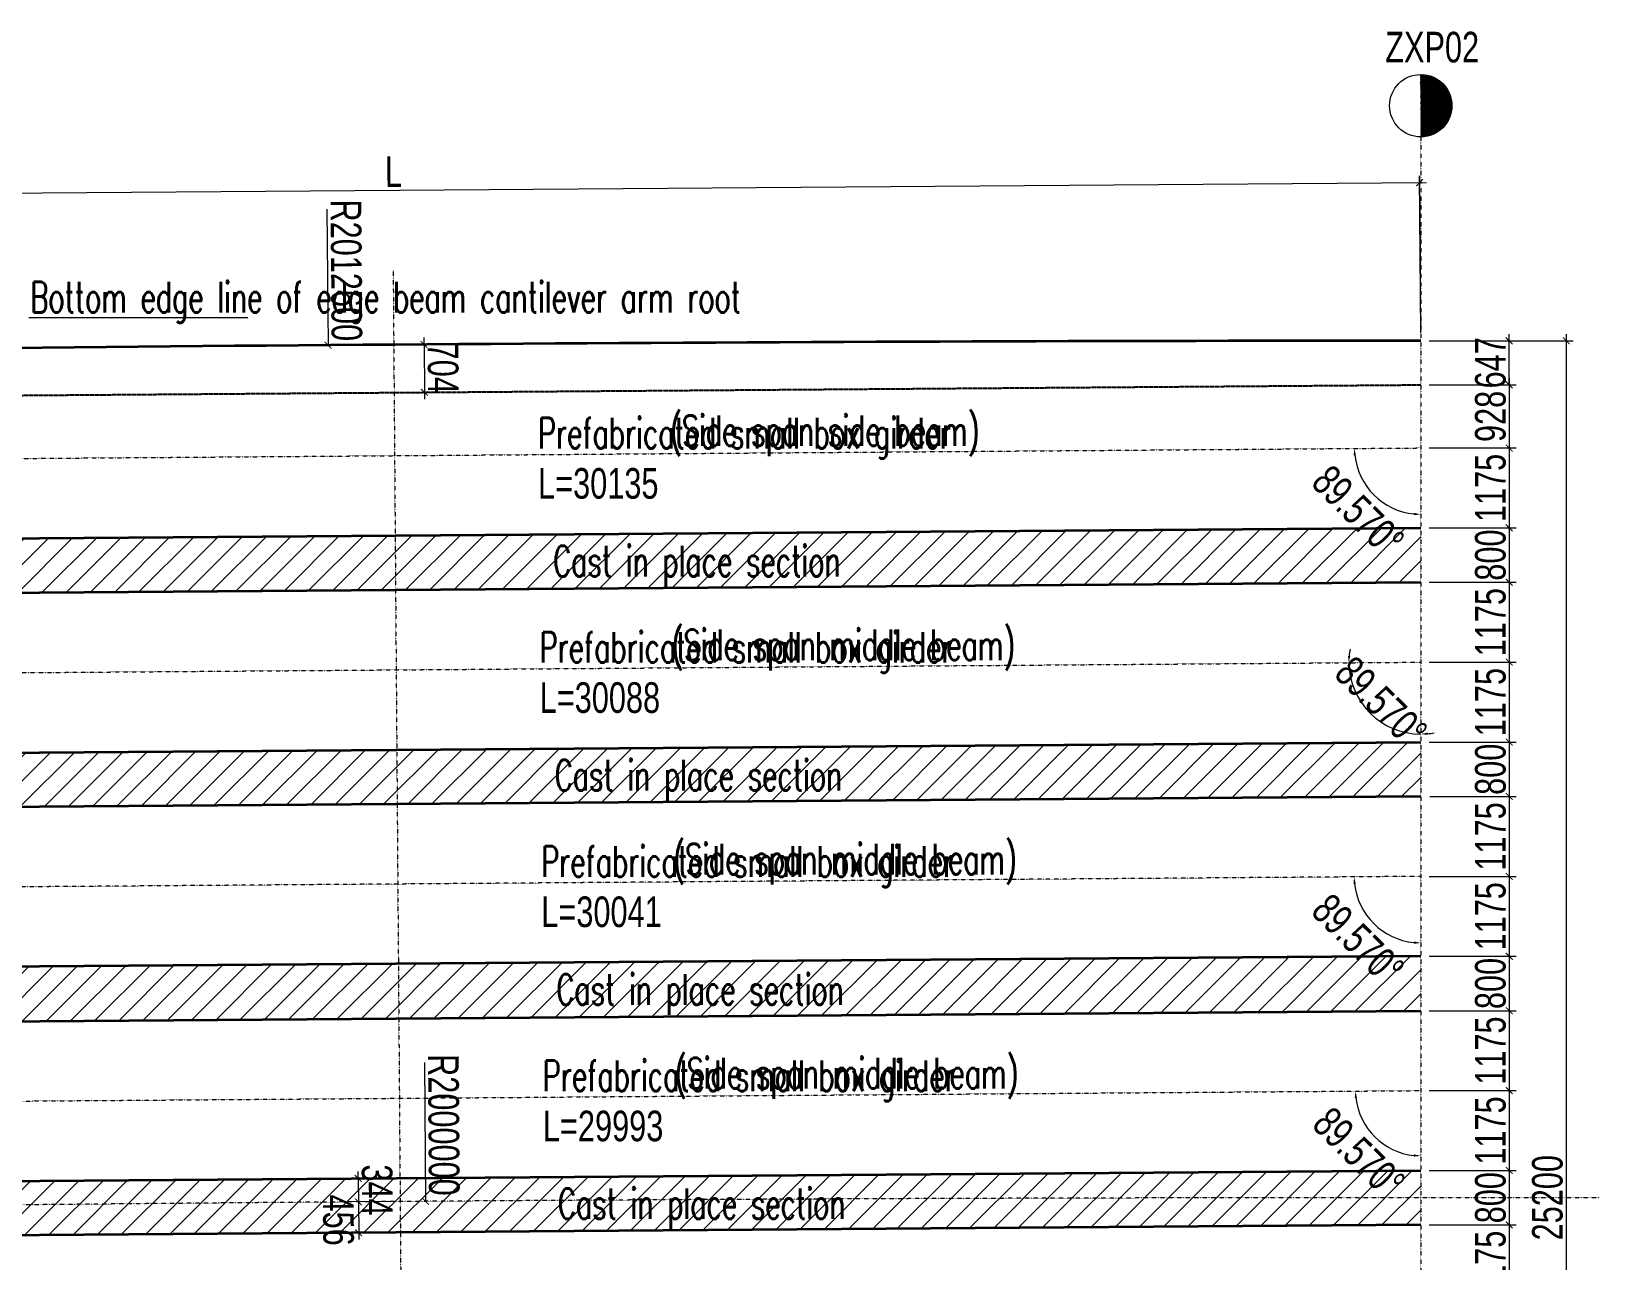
# Model space of a CAD drawing. Extents: x -2667085 to 4, y -2479164 to 2.
# Drawn here: x -2651959 to -2628909, y -2334958 to -2316881 of the extents above; entities that cross this region are included whole.
import ezdxf

# ---------------------------------------------------------------- set-up
doc = ezdxf.new("R2010")
doc.units = 0
doc.header["$MEASUREMENT"] = 0
doc.header["$PDMODE"] = 3
for name, pattern in [('DASHDOT', [1, 0.5, -0.25, 0, -0.25]), ('DASHED', [0.75, 0.5, -0.25]), ('ZXX0', [30, 13, -2, 0.5, -2, 12.5])]:
    doc.linetypes.add(name, pattern=pattern)
doc.layers.get('0').update_dxf_attribs({"linetype": 'CONTINUOUS'})
doc.layers.get('DEFPOINTS').update_dxf_attribs({"linetype": 'CONTINUOUS'})
for name, color, linetype, lineweight in [('桥－总－中心线', 1, 'ZXX0', 13), ('桥－构造轮廓－实线', 4, 'CONTINUOUS', 35), ('桥－构造轮廓－虚线', 3, 'DASHED', 25), ('桥－综合标注', 31, 'CONTINUOUS', 13), ('桥－综合说明', 7, 'CONTINUOUS', 13)]:
    doc.layers.add(name, color=color, linetype=linetype, lineweight=lineweight)
doc.styles.add('SMEDI', font='smsim.shx', dxfattribs={"width": 0.75, "bigfont": 'smfs.shx'})
doc.styles.add('TONGJI-FONT', font='simplex.shx', dxfattribs={"width": 0.65})
doc.dimstyles.new('1-150', dxfattribs={"dimtxt": 450, "dimasz": 100, "dimexe": 100, "dimexo": 125, "dimgap": 50, "dimtad": 1, "dimdec": 0, "dimtxsty": 'SMEDI', "dimblk": 'ARCHTICK', "dimcen": 2.5, "dimdle": 100, "dimclrd": 256, "dimclre": 256, "dimclrt": 256, "dimazin": 3, "dimtfac": 1, "dimtdec": 0, "dimtix": 1, "dimtmove": 2, "dimatfit": 3, "dimldrblk": 'ARCHTICK', "dimfxl": 2, "dimlwd": -1, "dimlwe": -1, "dimarcsym": 0})
doc.dimstyles.new('1-150角度', dxfattribs={"dimtxt": 450, "dimasz": 100, "dimexe": 100, "dimexo": 125, "dimgap": 5, "dimtad": 1, "dimdec": 3, "dimtxsty": 'SMEDI', "dimcen": 2.5, "dimdle": 100, "dimclrd": 256, "dimclre": 256, "dimclrt": 256, "dimadec": 3, "dimazin": 3, "dimtfac": 1, "dimtdec": 3, "dimtmove": 2, "dimatfit": 3, "dimldrblk": 'ARCHTICK', "dimfxl": 2, "dimlwd": -1, "dimlwe": -1, "dimarcsym": 0})
pattern_1 = [(45, (14080.1, 96797.04), (-176.776695, 176.776695), [])]

# ---------------------------------------------------------------- blocks, each defined once
blk = doc.blocks.new('_ArchTick')
at = {"color": 0, "linetype": 'ByBlock', "const_width": 0.15}
blk.add_lwpolyline([(-0.5, -0.5), (0.5, 0.5)], dxfattribs=at)
blk = doc.blocks.new('*D85')
at = {"layer": 'DEFPOINTS', "color": 0, "transparency": 16777216}
for p in [(-2631538, -2322079), (-2631538, -2323007), (-2630238, -2323007)]:
    blk.add_point(p, dxfattribs=at)
at = {"layer": '桥－综合标注', "transparency": 16777216}
for p, q in [((-2630238, -2321979), (-2630238, -2323107)), ((-2631413, -2322079), (-2630138, -2322079)), ((-2631413, -2323007), (-2630138, -2323007))]:
    blk.add_line(p, q, dxfattribs=at)
at = {"layer": '桥－综合标注', "transparency": 16777216, "xscale": 100, "yscale": 100, "zscale": 100}
for p, rotation in [((-2630238, -2322079), 90), ((-2630238, -2323007), 270)]:
    blk.add_blockref('_ArchTick', p, dxfattribs=dict(at, rotation=rotation))
at = {"layer": '桥－综合标注', "transparency": 16777216, "insert": (-2630513, -2322543), "char_height": 450, "attachment_point": 5, "rotation": 90, "style": 'SMEDI'}
blk.add_mtext('\\A1;928', dxfattribs=at)
blk = doc.blocks.new('*D86')
at = {"layer": 'DEFPOINTS', "color": 0, "transparency": 16777216}
for p in [(-2631538, -2323007), (-2631538, -2324182), (-2630238, -2324182)]:
    blk.add_point(p, dxfattribs=at)
at = {"layer": '桥－综合标注', "transparency": 16777216}
for p, q in [((-2631413, -2323007), (-2630138, -2323007)), ((-2630238, -2322907), (-2630238, -2324282)), ((-2631413, -2324182), (-2630138, -2324182))]:
    blk.add_line(p, q, dxfattribs=at)
at = {"layer": '桥－综合标注', "transparency": 16777216, "xscale": 100, "yscale": 100, "zscale": 100}
for p, rotation in [((-2630238, -2323007), 90), ((-2630238, -2324182), 270)]:
    blk.add_blockref('_ArchTick', p, dxfattribs=dict(at, rotation=rotation))
at = {"layer": '桥－综合标注', "transparency": 16777216, "insert": (-2630513, -2323595), "char_height": 450, "attachment_point": 5, "rotation": 90, "style": 'SMEDI'}
blk.add_mtext('\\A1;1175', dxfattribs=at)
blk = doc.blocks.new('*D87')
at = {"layer": 'DEFPOINTS', "color": 0, "transparency": 16777216}
for p in [(-2631538, -2324182), (-2631538, -2324982), (-2630238, -2324982)]:
    blk.add_point(p, dxfattribs=at)
at = {"layer": '桥－综合标注', "transparency": 16777216}
for p, q in [((-2631413, -2324182), (-2630138, -2324182)), ((-2630238, -2324082), (-2630238, -2325082)), ((-2631413, -2324982), (-2630138, -2324982))]:
    blk.add_line(p, q, dxfattribs=at)
at = {"layer": '桥－综合标注', "transparency": 16777216, "xscale": 100, "yscale": 100, "zscale": 100}
for p, rotation in [((-2630238, -2324182), 90), ((-2630238, -2324982), 270)]:
    blk.add_blockref('_ArchTick', p, dxfattribs=dict(at, rotation=rotation))
at = {"layer": '桥－综合标注', "transparency": 16777216, "insert": (-2630513, -2324582), "char_height": 450, "attachment_point": 5, "rotation": 90, "style": 'SMEDI'}
blk.add_mtext('\\A1;800', dxfattribs=at)
blk = doc.blocks.new('*D88')
at = {"layer": 'DEFPOINTS', "color": 0, "transparency": 16777216}
for p in [(-2631538, -2324982), (-2631538, -2326157), (-2630238, -2326157)]:
    blk.add_point(p, dxfattribs=at)
at = {"layer": '桥－综合标注', "transparency": 16777216}
for p, q in [((-2630238, -2324882), (-2630238, -2326257)), ((-2631413, -2324982), (-2630138, -2324982)), ((-2631413, -2326157), (-2630138, -2326157))]:
    blk.add_line(p, q, dxfattribs=at)
at = {"layer": '桥－综合标注', "transparency": 16777216, "xscale": 100, "yscale": 100, "zscale": 100}
for p, rotation in [((-2630238, -2324982), 90), ((-2630238, -2326157), 270)]:
    blk.add_blockref('_ArchTick', p, dxfattribs=dict(at, rotation=rotation))
at = {"layer": '桥－综合标注', "transparency": 16777216, "insert": (-2630513, -2325569), "char_height": 450, "attachment_point": 5, "rotation": 90, "style": 'SMEDI'}
blk.add_mtext('\\A1;1175', dxfattribs=at)
blk = doc.blocks.new('*D89')
at = {"layer": 'DEFPOINTS', "color": 0, "transparency": 16777216}
for p in [(-2631538, -2326157), (-2631538, -2327332), (-2630238, -2327332)]:
    blk.add_point(p, dxfattribs=at)
at = {"layer": '桥－综合标注', "transparency": 16777216}
for p, q in [((-2630238, -2326057), (-2630238, -2327432)), ((-2631413, -2326157), (-2630138, -2326157)), ((-2631413, -2327332), (-2630138, -2327332))]:
    blk.add_line(p, q, dxfattribs=at)
at = {"layer": '桥－综合标注', "transparency": 16777216, "xscale": 100, "yscale": 100, "zscale": 100}
for p, rotation in [((-2630238, -2326157), 90), ((-2630238, -2327332), 270)]:
    blk.add_blockref('_ArchTick', p, dxfattribs=dict(at, rotation=rotation))
at = {"layer": '桥－综合标注', "transparency": 16777216, "insert": (-2630513, -2326744), "char_height": 450, "attachment_point": 5, "rotation": 90, "style": 'SMEDI'}
blk.add_mtext('\\A1;1175', dxfattribs=at)
blk = doc.blocks.new('*D90')
at = {"layer": 'DEFPOINTS', "color": 0, "transparency": 16777216}
for p in [(-2631538, -2327332), (-2631532, -2328132), (-2630238, -2328132)]:
    blk.add_point(p, dxfattribs=at)
at = {"layer": '桥－综合标注', "transparency": 16777216}
for p, q in [((-2630238, -2327232), (-2630238, -2328232)), ((-2631413, -2327332), (-2630138, -2327332)), ((-2631407, -2328132), (-2630138, -2328132))]:
    blk.add_line(p, q, dxfattribs=at)
at = {"layer": '桥－综合标注', "transparency": 16777216, "xscale": 100, "yscale": 100, "zscale": 100}
for p, rotation in [((-2630238, -2327332), 90), ((-2630238, -2328132), 270)]:
    blk.add_blockref('_ArchTick', p, dxfattribs=dict(at, rotation=rotation))
at = {"layer": '桥－综合标注', "transparency": 16777216, "insert": (-2630513, -2327732), "char_height": 450, "attachment_point": 5, "rotation": 90, "style": 'SMEDI'}
blk.add_mtext('\\A1;800', dxfattribs=at)
blk = doc.blocks.new('*D91')
at = {"layer": 'DEFPOINTS', "color": 0, "transparency": 16777216}
for p in [(-2631532, -2328132), (-2631538, -2329307), (-2630238, -2329307)]:
    blk.add_point(p, dxfattribs=at)
at = {"layer": '桥－综合标注', "transparency": 16777216}
for p, q in [((-2631407, -2328132), (-2630138, -2328132)), ((-2630238, -2328032), (-2630238, -2329407)), ((-2631413, -2329307), (-2630138, -2329307))]:
    blk.add_line(p, q, dxfattribs=at)
at = {"layer": '桥－综合标注', "transparency": 16777216, "xscale": 100, "yscale": 100, "zscale": 100}
for p, rotation in [((-2630238, -2328132), 90), ((-2630238, -2329307), 270)]:
    blk.add_blockref('_ArchTick', p, dxfattribs=dict(at, rotation=rotation))
at = {"layer": '桥－综合标注', "transparency": 16777216, "insert": (-2630513, -2328719), "char_height": 450, "attachment_point": 5, "rotation": 90, "style": 'SMEDI'}
blk.add_mtext('\\A1;1175', dxfattribs=at)
blk = doc.blocks.new('*D92')
at = {"layer": 'DEFPOINTS', "color": 0, "transparency": 16777216}
for p in [(-2631538, -2329307), (-2631538, -2330482), (-2630238, -2330482)]:
    blk.add_point(p, dxfattribs=at)
at = {"layer": '桥－综合标注', "transparency": 16777216}
for p, q in [((-2631413, -2329307), (-2630138, -2329307)), ((-2630238, -2329207), (-2630238, -2330582)), ((-2631413, -2330482), (-2630138, -2330482))]:
    blk.add_line(p, q, dxfattribs=at)
at = {"layer": '桥－综合标注', "transparency": 16777216, "xscale": 100, "yscale": 100, "zscale": 100}
for p, rotation in [((-2630238, -2329307), 90), ((-2630238, -2330482), 270)]:
    blk.add_blockref('_ArchTick', p, dxfattribs=dict(at, rotation=rotation))
at = {"layer": '桥－综合标注', "transparency": 16777216, "insert": (-2630513, -2329894), "char_height": 450, "attachment_point": 5, "rotation": 90, "style": 'SMEDI'}
blk.add_mtext('\\A1;1175', dxfattribs=at)
blk = doc.blocks.new('*D93')
at = {"layer": 'DEFPOINTS', "color": 0, "transparency": 16777216}
for p in [(-2631538, -2330482), (-2631538, -2331282), (-2630238, -2331282)]:
    blk.add_point(p, dxfattribs=at)
at = {"layer": '桥－综合标注', "transparency": 16777216}
for p, q in [((-2631413, -2330482), (-2630138, -2330482)), ((-2630238, -2330382), (-2630238, -2331382)), ((-2631413, -2331282), (-2630138, -2331282))]:
    blk.add_line(p, q, dxfattribs=at)
at = {"layer": '桥－综合标注', "transparency": 16777216, "xscale": 100, "yscale": 100, "zscale": 100}
for p, rotation in [((-2630238, -2330482), 90), ((-2630238, -2331282), 270)]:
    blk.add_blockref('_ArchTick', p, dxfattribs=dict(at, rotation=rotation))
at = {"layer": '桥－综合标注', "transparency": 16777216, "insert": (-2630513, -2330882), "char_height": 450, "attachment_point": 5, "rotation": 90, "style": 'SMEDI'}
blk.add_mtext('\\A1;800', dxfattribs=at)
blk = doc.blocks.new('*D94')
at = {"layer": 'DEFPOINTS', "color": 0, "transparency": 16777216}
for p in [(-2631538, -2331282), (-2631538, -2332457), (-2630238, -2332457)]:
    blk.add_point(p, dxfattribs=at)
at = {"layer": '桥－综合标注', "transparency": 16777216}
for p, q in [((-2630238, -2331182), (-2630238, -2332557)), ((-2631413, -2331282), (-2630138, -2331282)), ((-2631413, -2332457), (-2630138, -2332457))]:
    blk.add_line(p, q, dxfattribs=at)
at = {"layer": '桥－综合标注', "transparency": 16777216, "xscale": 100, "yscale": 100, "zscale": 100}
for p, rotation in [((-2630238, -2331282), 90), ((-2630238, -2332457), 270)]:
    blk.add_blockref('_ArchTick', p, dxfattribs=dict(at, rotation=rotation))
at = {"layer": '桥－综合标注', "transparency": 16777216, "insert": (-2630513, -2331869), "char_height": 450, "attachment_point": 5, "rotation": 90, "style": 'SMEDI'}
blk.add_mtext('\\A1;1175', dxfattribs=at)
blk = doc.blocks.new('*D95')
at = {"layer": 'DEFPOINTS', "color": 0, "transparency": 16777216}
for p in [(-2631538, -2332457), (-2631538, -2333632), (-2630238, -2333632)]:
    blk.add_point(p, dxfattribs=at)
at = {"layer": '桥－综合标注', "transparency": 16777216}
for p, q in [((-2631413, -2332457), (-2630138, -2332457)), ((-2630238, -2332357), (-2630238, -2333732)), ((-2631413, -2333632), (-2630138, -2333632))]:
    blk.add_line(p, q, dxfattribs=at)
at = {"layer": '桥－综合标注', "transparency": 16777216, "xscale": 100, "yscale": 100, "zscale": 100}
for p, rotation in [((-2630238, -2332457), 90), ((-2630238, -2333632), 270)]:
    blk.add_blockref('_ArchTick', p, dxfattribs=dict(at, rotation=rotation))
at = {"layer": '桥－综合标注', "transparency": 16777216, "insert": (-2630513, -2333044), "char_height": 450, "attachment_point": 5, "rotation": 90, "style": 'SMEDI'}
blk.add_mtext('\\A1;1175', dxfattribs=at)
blk = doc.blocks.new('*D96')
at = {"layer": 'DEFPOINTS', "color": 0, "transparency": 16777216}
for p in [(-2631538, -2333632), (-2631538, -2334432), (-2630238, -2334432)]:
    blk.add_point(p, dxfattribs=at)
at = {"layer": '桥－综合标注', "transparency": 16777216}
for p, q in [((-2631413, -2333632), (-2630138, -2333632)), ((-2630238, -2333532), (-2630238, -2334532)), ((-2631413, -2334432), (-2630138, -2334432))]:
    blk.add_line(p, q, dxfattribs=at)
at = {"layer": '桥－综合标注', "transparency": 16777216, "xscale": 100, "yscale": 100, "zscale": 100}
for p, rotation in [((-2630238, -2333632), 90), ((-2630238, -2334432), 270)]:
    blk.add_blockref('_ArchTick', p, dxfattribs=dict(at, rotation=rotation))
at = {"layer": '桥－综合标注', "transparency": 16777216, "insert": (-2630513, -2334032), "char_height": 450, "attachment_point": 5, "rotation": 90, "style": 'SMEDI'}
blk.add_mtext('\\A1;800', dxfattribs=at)
blk = doc.blocks.new('*D97')
at = {"layer": 'DEFPOINTS', "color": 0, "transparency": 16777216}
for p in [(-2631538, -2334432), (-2631538, -2335607), (-2630238, -2335607)]:
    blk.add_point(p, dxfattribs=at)
at = {"layer": '桥－综合标注', "transparency": 16777216}
for p, q in [((-2630238, -2334332), (-2630238, -2335707)), ((-2631413, -2334432), (-2630138, -2334432)), ((-2631413, -2335607), (-2630138, -2335607))]:
    blk.add_line(p, q, dxfattribs=at)
at = {"layer": '桥－综合标注', "transparency": 16777216, "xscale": 100, "yscale": 100, "zscale": 100}
for p, rotation in [((-2630238, -2334432), 90), ((-2630238, -2335607), 270)]:
    blk.add_blockref('_ArchTick', p, dxfattribs=dict(at, rotation=rotation))
at = {"layer": '桥－综合标注', "transparency": 16777216, "insert": (-2630513, -2335019), "char_height": 450, "attachment_point": 5, "rotation": 90, "style": 'SMEDI'}
blk.add_mtext('\\A1;1175', dxfattribs=at)
blk = doc.blocks.new('*D109')
at = {"layer": 'DEFPOINTS', "color": 0, "transparency": 16777216}
for p in [(-2631538, -2321432), (-2630238, -2321432), (-2631538, -2322079)]:
    blk.add_point(p, dxfattribs=at)
at = {"layer": '桥－综合标注', "transparency": 16777216}
for p, q in [((-2631413, -2321432), (-2630138, -2321432)), ((-2630238, -2321432), (-2630238, -2321332)), ((-2630238, -2322079), (-2630238, -2321432)), ((-2631413, -2322079), (-2630138, -2322079)), ((-2630238, -2322079), (-2630238, -2322179))]:
    blk.add_line(p, q, dxfattribs=at)
at = {"layer": '桥－综合标注', "transparency": 16777216, "xscale": 100, "yscale": 100, "zscale": 100}
for p, rotation in [((-2630238, -2321432), 270), ((-2630238, -2322079), 90)]:
    blk.add_blockref('_ArchTick', p, dxfattribs=dict(at, rotation=rotation))
at = {"layer": '桥－综合标注', "transparency": 16777216, "insert": (-2630513, -2321755), "char_height": 450, "attachment_point": 5, "rotation": 90, "style": 'SMEDI'}
blk.add_mtext('\\A1;647', dxfattribs=at)
blk = doc.blocks.new('*D111')
at = {"layer": 'DEFPOINTS', "color": 0, "transparency": 16777216}
for p in [(-2631538, -2321432), (-2631538, -2346632), (-2629400, -2346632)]:
    blk.add_point(p, dxfattribs=at)
at = {"layer": '桥－综合标注', "transparency": 16777216}
for p, q in [((-2631413, -2321432), (-2629300, -2321432)), ((-2629400, -2321332), (-2629400, -2346732)), ((-2631413, -2346632), (-2629300, -2346632))]:
    blk.add_line(p, q, dxfattribs=at)
at = {"layer": '桥－综合标注', "transparency": 16777216, "xscale": 100, "yscale": 100, "zscale": 100}
for p, rotation in [((-2629400, -2321432), 90), ((-2629400, -2346632), 270)]:
    blk.add_blockref('_ArchTick', p, dxfattribs=dict(at, rotation=rotation))
at = {"layer": '桥－综合标注', "transparency": 16777216, "insert": (-2629675, -2334032), "char_height": 450, "attachment_point": 5, "rotation": 90, "style": 'SMEDI'}
blk.add_mtext('\\A1;25200', dxfattribs=at)
blk = doc.blocks.new('*D113')
at = {"layer": 'DEFPOINTS', "color": 0, "transparency": 16777216}
for p in [(-2661726, -2321658), (-2631538, -2323007), (-2661703, -2323233), (-2661303, -2323905), (-2661348, -2346856)]:
    blk.add_point(p, dxfattribs=at)
at = {"layer": '桥－综合标注', "transparency": 16777216}
blk.add_arc((-2661703, -2323233), 782, 278.1942, 353.095, dxfattribs=at)
for points in [[(-2660943, -2323326), (-2660910, -2323328), (-2660921, -2323227)], [(-2661590, -2324024), (-2661593, -2323990), (-2661691, -2324015)]]:
    blk.add_solid(points, dxfattribs=at)
at = {"layer": '桥－综合标注', "transparency": 16777216, "insert": (-2660908, -2324010), "char_height": 450, "attachment_point": 5, "rotation": 45.6446, "style": 'SMEDI'}
blk.add_mtext('\\A1;89.570°', dxfattribs=at)
blk = doc.blocks.new('*D114')
at = {"layer": 'DEFPOINTS', "color": 0, "transparency": 16777216}
for p in [(-2661726, -2321658), (-2631538, -2326157), (-2661655, -2326383), (-2661169, -2327202), (-2661348, -2346856)]:
    blk.add_point(p, dxfattribs=at)
at = {"layer": '桥－综合标注', "transparency": 16777216}
blk.add_arc((-2661655, -2326383), 953, 276.8729, 354.4163, dxfattribs=at)
for points in [[(-2660723, -2326475), (-2660690, -2326476), (-2660702, -2326376)], [(-2661540, -2327346), (-2661542, -2327313), (-2661641, -2327336)]]:
    blk.add_solid(points, dxfattribs=at)
at = {"layer": '桥－综合标注', "transparency": 16777216, "insert": (-2660738, -2327280), "char_height": 450, "attachment_point": 5, "rotation": 45.6446, "style": 'SMEDI'}
blk.add_mtext('\\A1;89.570°', dxfattribs=at)
blk = doc.blocks.new('*D115')
at = {"layer": 'DEFPOINTS', "color": 0, "transparency": 16777216}
for p in [(-2661726, -2321658), (-2631538, -2329307), (-2661608, -2329532), (-2661097, -2330392), (-2661348, -2346856)]:
    blk.add_point(p, dxfattribs=at)
at = {"layer": '桥－综合标注', "transparency": 16777216}
blk.add_arc((-2661608, -2329532), 1000, 276.5907, 354.6985, dxfattribs=at)
for points in [[(-2660629, -2329624), (-2660596, -2329626), (-2660608, -2329525)], [(-2661492, -2330543), (-2661494, -2330509), (-2661593, -2330533)]]:
    blk.add_solid(points, dxfattribs=at)
at = {"layer": '桥－综合标注', "transparency": 16777216, "insert": (-2660657, -2330462), "char_height": 450, "attachment_point": 5, "rotation": 45.6446, "style": 'SMEDI'}
blk.add_mtext('\\A1;89.570°', dxfattribs=at)
blk = doc.blocks.new('*D116')
at = {"layer": 'DEFPOINTS', "color": 0, "transparency": 16777216}
for p in [(-2661726, -2321658), (-2631538, -2332457), (-2661561, -2332682), (-2661112, -2333437), (-2661348, -2346856)]:
    blk.add_point(p, dxfattribs=at)
at = {"layer": '桥－综合标注', "transparency": 16777216}
blk.add_arc((-2661561, -2332682), 878, 277.3875, 353.9017, dxfattribs=at)
for points in [[(-2660704, -2332775), (-2660671, -2332776), (-2660683, -2332676)], [(-2661447, -2333570), (-2661449, -2333536), (-2661548, -2333560)]]:
    blk.add_solid(points, dxfattribs=at)
at = {"layer": '桥－综合标注', "transparency": 16777216, "insert": (-2660697, -2333527), "char_height": 450, "attachment_point": 5, "rotation": 45.6446, "style": 'SMEDI'}
blk.add_mtext('\\A1;89.570°', dxfattribs=at)
blk = doc.blocks.new('*D117')
at = {"layer": 'DEFPOINTS', "color": 0, "transparency": 16777216}
for p in [(-2661726, -2321658), (-2631538, -2335607), (-2661514, -2335832), (-2661017, -2336668), (-2661348, -2346856)]:
    blk.add_point(p, dxfattribs=at)
at = {"layer": '桥－综合标注', "transparency": 16777216}
blk.add_arc((-2661514, -2335832), 973, 276.7533, 354.5358, dxfattribs=at)
for points in [[(-2660562, -2335924), (-2660529, -2335925), (-2660541, -2335824)], [(-2661398, -2336814), (-2661400, -2336781), (-2661499, -2336804)]]:
    blk.add_solid(points, dxfattribs=at)
at = {"layer": '桥－综合标注', "transparency": 16777216, "insert": (-2660582, -2336742), "char_height": 450, "attachment_point": 5, "rotation": 45.6446, "style": 'SMEDI'}
blk.add_mtext('\\A1;89.570°', dxfattribs=at)
blk = doc.blocks.new('*D118')
at = {"layer": 'DEFPOINTS', "color": 0, "transparency": 16777216}
for p in [(-2661726, -2321658), (-2631538, -2338757), (-2661466, -2338981), (-2661041, -2339698), (-2661348, -2346856)]:
    blk.add_point(p, dxfattribs=at)
at = {"layer": '桥－综合标注', "transparency": 16777216}
blk.add_arc((-2661466, -2338981), 834, 277.7348, 353.5543, dxfattribs=at)
for points in [[(-2660654, -2339074), (-2660621, -2339076), (-2660633, -2338975)], [(-2661353, -2339824), (-2661355, -2339791), (-2661454, -2339815)]]:
    blk.add_solid(points, dxfattribs=at)
at = {"layer": '桥－综合标注', "transparency": 16777216, "insert": (-2660634, -2339795), "char_height": 450, "attachment_point": 5, "rotation": 45.6446, "style": 'SMEDI'}
blk.add_mtext('\\A1;89.570°', dxfattribs=at)
blk = doc.blocks.new('*D119')
at = {"layer": 'DEFPOINTS', "color": 0, "transparency": 16777216}
for p in [(-2661726, -2321658), (-2631538, -2341907), (-2661419, -2342131), (-2660923, -2342966), (-2661348, -2346856)]:
    blk.add_point(p, dxfattribs=at)
at = {"layer": '桥－综合标注', "transparency": 16777216}
blk.add_arc((-2661419, -2342131), 972, 276.7596, 354.5296, dxfattribs=at)
for points in [[(-2660469, -2342223), (-2660435, -2342224), (-2660448, -2342124)], [(-2661304, -2343112), (-2661306, -2343079), (-2661405, -2343102)]]:
    blk.add_solid(points, dxfattribs=at)
at = {"layer": '桥－综合标注', "transparency": 16777216, "insert": (-2660489, -2343041), "char_height": 450, "attachment_point": 5, "rotation": 45.6446, "style": 'SMEDI'}
blk.add_mtext('\\A1;89.570°', dxfattribs=at)
blk = doc.blocks.new('*D120')
at = {"layer": 'DEFPOINTS', "color": 0, "transparency": 16777216}
for p in [(-2661726, -2321658), (-2631538, -2345057), (-2661372, -2345281), (-2660953, -2345986), (-2661348, -2346856)]:
    blk.add_point(p, dxfattribs=at)
at = {"layer": '桥－综合标注', "transparency": 16777216}
blk.add_arc((-2661372, -2345281), 820, 277.8472, 353.442, dxfattribs=at)
for points in [[(-2660573, -2345373), (-2660540, -2345375), (-2660552, -2345275)], [(-2661259, -2346110), (-2661261, -2346077), (-2661360, -2346101)]]:
    blk.add_solid(points, dxfattribs=at)
at = {"layer": '桥－综合标注', "transparency": 16777216, "insert": (-2660549, -2346085), "char_height": 450, "attachment_point": 5, "rotation": 45.6446, "style": 'SMEDI'}
blk.add_mtext('\\A1;89.570°', dxfattribs=at)
blk = doc.blocks.new('*D121')
at = {"layer": 'DEFPOINTS', "color": 0, "transparency": 16777216}
for p in [(-2631538, -2321432), (-2631538, -2323007), (-2661703, -2323233), (-2632381, -2323499), (-2631538, -2346632)]:
    blk.add_point(p, dxfattribs=at)
at = {"layer": '桥－综合标注', "transparency": 16777216}
blk.add_arc((-2631538, -2323007), 976, 186.301, 264.1287, dxfattribs=at)
for points in [[(-2632525, -2323115), (-2632492, -2323113), (-2632515, -2323014)], [(-2631637, -2323962), (-2631639, -2323995), (-2631538, -2323983)]]:
    blk.add_solid(points, dxfattribs=at)
at = {"layer": '桥－综合标注', "transparency": 16777216, "insert": (-2632459, -2323934), "char_height": 450, "attachment_point": 5, "rotation": 315.2149, "style": 'SMEDI'}
blk.add_mtext('\\A1;89.570°', dxfattribs=at)
blk = doc.blocks.new('*D122')
at = {"layer": 'DEFPOINTS', "color": 0, "transparency": 16777216}
for p in [(-2631538, -2321432), (-2631538, -2326157), (-2661655, -2326383), (-2632451, -2326690), (-2631538, -2346632)]:
    blk.add_point(p, dxfattribs=at)
at = {"layer": '桥－综合标注', "transparency": 16777216}
for start, end in [(169.5859, 175.0078), (180.4297, 270), (275.4219, 280.8439)]:
    blk.add_arc((-2631538, -2326157), 1057, start, end, dxfattribs=at)
for points in [[(-2632575, -2326066), (-2632608, -2326064), (-2632596, -2326165)], [(-2631438, -2327226), (-2631439, -2327193), (-2631538, -2327214)]]:
    blk.add_solid(points, dxfattribs=at)
at = {"layer": '桥－综合标注', "transparency": 16777216, "insert": (-2632121, -2326744), "char_height": 450, "attachment_point": 5, "rotation": 315.2149, "style": 'SMEDI'}
blk.add_mtext('\\A1;89.570°', dxfattribs=at)
blk = doc.blocks.new('*D123')
at = {"layer": 'DEFPOINTS', "color": 0, "transparency": 16777216}
for p in [(-2631538, -2321432), (-2631538, -2329307), (-2661608, -2329532), (-2632384, -2329801), (-2631538, -2346632)]:
    blk.add_point(p, dxfattribs=at)
at = {"layer": '桥－综合标注', "transparency": 16777216}
blk.add_arc((-2631538, -2329307), 979, 186.2836, 264.1461, dxfattribs=at)
for points in [[(-2632528, -2329415), (-2632495, -2329413), (-2632518, -2329314)], [(-2631637, -2330264), (-2631639, -2330298), (-2631538, -2330286)]]:
    blk.add_solid(points, dxfattribs=at)
at = {"layer": '桥－综合标注', "transparency": 16777216, "insert": (-2632461, -2330236), "char_height": 450, "attachment_point": 5, "rotation": 315.2149, "style": 'SMEDI'}
blk.add_mtext('\\A1;89.570°', dxfattribs=at)
blk = doc.blocks.new('*D124')
at = {"layer": 'DEFPOINTS', "color": 0, "transparency": 16777216}
for p in [(-2631538, -2321432), (-2631538, -2332457), (-2661561, -2332682), (-2632367, -2332941), (-2631538, -2346632)]:
    blk.add_point(p, dxfattribs=at)
at = {"layer": '桥－综合标注', "transparency": 16777216}
blk.add_arc((-2631538, -2332457), 960, 186.401, 264.0287, dxfattribs=at)
for points in [[(-2632509, -2332565), (-2632476, -2332563), (-2632498, -2332464)], [(-2631637, -2333395), (-2631639, -2333428), (-2631538, -2333417)]]:
    blk.add_solid(points, dxfattribs=at)
at = {"layer": '桥－综合标注', "transparency": 16777216, "insert": (-2632447, -2333373), "char_height": 450, "attachment_point": 5, "rotation": 315.2149, "style": 'SMEDI'}
blk.add_mtext('\\A1;89.570°', dxfattribs=at)
blk = doc.blocks.new('*D125')
at = {"layer": 'DEFPOINTS', "color": 0, "transparency": 16777216}
for p in [(-2631538, -2321432), (-2631538, -2335607), (-2661514, -2335832), (-2632289, -2336045), (-2631538, -2346632)]:
    blk.add_point(p, dxfattribs=at)
at = {"layer": '桥－综合标注', "transparency": 16777216}
blk.add_arc((-2631538, -2335607), 869, 187.025, 263.4047, dxfattribs=at)
for points in [[(-2632418, -2335714), (-2632384, -2335712), (-2632408, -2335613)], [(-2631637, -2336454), (-2631639, -2336487), (-2631538, -2336476)]]:
    blk.add_solid(points, dxfattribs=at)
at = {"layer": '桥－综合标注', "transparency": 16777216, "insert": (-2632383, -2336458), "char_height": 450, "attachment_point": 5, "rotation": 315.2149, "style": 'SMEDI'}
blk.add_mtext('\\A1;89.570°', dxfattribs=at)
blk = doc.blocks.new('*D126')
at = {"layer": 'DEFPOINTS', "color": 0, "transparency": 16777216}
for p in [(-2631538, -2321432), (-2631538, -2338757), (-2661466, -2338981), (-2632461, -2339296), (-2631538, -2346632)]:
    blk.add_point(p, dxfattribs=at)
at = {"layer": '桥－综合标注', "transparency": 16777216}
for start, end in [(169.7042, 175.067), (180.4297, 270), (275.3627, 280.7255)]:
    blk.add_arc((-2631538, -2338757), 1069, start, end, dxfattribs=at)
for points in [[(-2632587, -2338666), (-2632620, -2338664), (-2632607, -2338765)], [(-2631438, -2339838), (-2631439, -2339804), (-2631538, -2339826)]]:
    blk.add_solid(points, dxfattribs=at)
at = {"layer": '桥－综合标注', "transparency": 16777216, "insert": (-2632129, -2339352), "char_height": 450, "attachment_point": 5, "rotation": 315.2149, "style": 'SMEDI'}
blk.add_mtext('\\A1;89.570°', dxfattribs=at)
blk = doc.blocks.new('*D127')
at = {"layer": 'DEFPOINTS', "color": 0, "transparency": 16777216}
for p in [(-2631538, -2321432), (-2631538, -2341907), (-2661419, -2342131), (-2632557, -2342502), (-2631538, -2346632)]:
    blk.add_point(p, dxfattribs=at)
at = {"layer": '桥－综合标注', "transparency": 16777216}
blk.add_arc((-2631538, -2341907), 1179, 185.2903, 265.1394, dxfattribs=at)
for points in [[(-2632729, -2342016), (-2632696, -2342015), (-2632718, -2341916)], [(-2631638, -2343065), (-2631639, -2343098), (-2631538, -2343086)]]:
    blk.add_solid(points, dxfattribs=at)
at = {"layer": '桥－综合标注', "transparency": 16777216, "insert": (-2632207, -2342581), "char_height": 450, "attachment_point": 5, "rotation": 315.2149, "style": 'SMEDI'}
blk.add_mtext('\\A1;89.570°', dxfattribs=at)
blk = doc.blocks.new('*D128')
at = {"layer": 'DEFPOINTS', "color": 0, "transparency": 16777216}
for p in [(-2631538, -2321432), (-2631538, -2345057), (-2661372, -2345281), (-2632252, -2345474), (-2631538, -2346632)]:
    blk.add_point(p, dxfattribs=at)
at = {"layer": '桥－综合标注', "transparency": 16777216}
blk.add_arc((-2631538, -2345057), 827, 187.3637, 263.0661, dxfattribs=at)
for points in [[(-2632375, -2345164), (-2632342, -2345162), (-2632365, -2345063)], [(-2631637, -2345861), (-2631639, -2345894), (-2631538, -2345884)]]:
    blk.add_solid(points, dxfattribs=at)
at = {"layer": '桥－综合标注', "transparency": 16777216, "insert": (-2632353, -2345878), "char_height": 450, "attachment_point": 5, "rotation": 315.2149, "style": 'SMEDI'}
blk.add_mtext('\\A1;89.570°', dxfattribs=at)
blk = doc.blocks.new('*D129')
at = {"layer": 'DEFPOINTS', "color": 0, "transparency": 16777216}
for p in [(-2646633, -2321489), (-2646628, -2322192), (-2646182, -2322189)]:
    blk.add_point(p, dxfattribs=at)
at = {"layer": '桥－综合标注', "transparency": 16777216}
for p, q in [((-2646508, -2321488), (-2646088, -2321484)), ((-2646188, -2321485), (-2646188, -2321385)), ((-2646188, -2321485), (-2646182, -2322189)), ((-2646503, -2322191), (-2646082, -2322188)), ((-2646182, -2322189), (-2646182, -2322289))]:
    blk.add_line(p, q, dxfattribs=at)
at = {"layer": '桥－综合标注', "transparency": 16777216, "xscale": 100, "yscale": 100, "zscale": 100}
for p, rotation in [((-2646188, -2321485), 270.4297183724812), ((-2646182, -2322189), 90.42971837248119)]:
    blk.add_blockref('_ArchTick', p, dxfattribs=dict(at, rotation=rotation))
at = {"layer": '桥－综合标注', "transparency": 16777216, "insert": (-2645910, -2321835), "char_height": 450, "attachment_point": 5, "rotation": 270.4297, "style": 'SMEDI'}
blk.add_mtext('\\A1;704', dxfattribs=at)
blk = doc.blocks.new('*D79')
at = {"layer": 'DEFPOINTS', "color": 0, "transparency": 16777216}
for p in [(-2631556, -2319106), (-2631538, -2321432), (-2661696, -2321658)]:
    blk.add_point(p, dxfattribs=at)
at = {"layer": '桥－综合标注', "transparency": 16777216}
for p, q in [((-2661814, -2319332), (-2631456, -2319105)), ((-2631539, -2321307), (-2631557, -2319006)), ((-2661697, -2321533), (-2661714, -2319232))]:
    blk.add_line(p, q, dxfattribs=at)
at = {"layer": '桥－综合标注', "transparency": 16777216, "xscale": 100, "yscale": 100, "zscale": 100}
for p, rotation in [((-2631556, -2319106), 0.4292908965485602), ((-2661714, -2319332), 180.4292908965485)]:
    blk.add_blockref('_ArchTick', p, dxfattribs=dict(at, rotation=rotation))
at = {"layer": '桥－综合标注', "transparency": 16777216, "insert": (-2646637, -2318944), "char_height": 450, "attachment_point": 5, "rotation": 0.4293, "style": 'SMEDI'}
blk.add_mtext('\\A1;L', dxfattribs=at)
blk = doc.blocks.new('*D80')
at = {"layer": 'DEFPOINTS', "color": 0, "transparency": 16777216}
for p in [(-2646541, -2333745), (-2647152, -2334093), (-2646538, -2334088)]:
    blk.add_point(p, dxfattribs=at)
at = {"layer": '桥－综合标注', "transparency": 16777216}
for p, q in [((-2647155, -2333749), (-2647156, -2333649)), ((-2646666, -2333745), (-2647255, -2333750)), ((-2647155, -2333749), (-2647152, -2334093)), ((-2646663, -2334089), (-2647252, -2334094)), ((-2647152, -2334093), (-2647152, -2334193))]:
    blk.add_line(p, q, dxfattribs=at)
at = {"layer": '桥－综合标注', "transparency": 16777216, "xscale": 100, "yscale": 100, "zscale": 100}
for p, rotation in [((-2647155, -2333749), 270.4297183724527), ((-2647152, -2334093), 90.42971837245267)]:
    blk.add_blockref('_ArchTick', p, dxfattribs=dict(at, rotation=rotation))
at = {"layer": '桥－综合标注', "transparency": 16777216, "insert": (-2646879, -2333919), "char_height": 450, "attachment_point": 5, "rotation": 270.4297, "style": 'SMEDI'}
blk.add_mtext('\\A1;344', dxfattribs=at)
blk = doc.blocks.new('*D81')
at = {"layer": 'DEFPOINTS', "color": 0, "transparency": 16777216}
for p in [(-2646538, -2334088), (-2647149, -2334549), (-2646535, -2334544)]:
    blk.add_point(p, dxfattribs=at)
at = {"layer": '桥－综合标注', "transparency": 16777216}
for p, q in [((-2646663, -2334089), (-2647252, -2334094)), ((-2647153, -2333993), (-2647148, -2334649)), ((-2646660, -2334545), (-2647249, -2334550))]:
    blk.add_line(p, q, dxfattribs=at)
at = {"layer": '桥－综合标注', "transparency": 16777216, "xscale": 100, "yscale": 100, "zscale": 100}
for p, rotation in [((-2647152, -2334093), 90.42970758301114), ((-2647149, -2334549), 270.4297075830112)]:
    blk.add_blockref('_ArchTick', p, dxfattribs=dict(at, rotation=rotation))
at = {"layer": '桥－综合标注', "transparency": 16777216, "insert": (-2647448, -2334361), "char_height": 450, "attachment_point": 5, "rotation": 270.4297, "style": 'SMEDI'}
blk.add_mtext('\\A1;456', dxfattribs=at)

msp = doc.modelspace()

# ---------------------------------------------------------------- hatches: boundary and pattern name
at = {"layer": '桥－综合标注'}
h = msp.add_hatch(dxfattribs=at)
h.set_pattern_fill('ANSI31', color=256, scale=50, angle=3.31071514, style=0)
h.set_pattern_definition([(48.3107151, (-3141509.845, -2724067.52), (-4.667266106, 4.156816943), [])])
h.paths.add_polyline_path([(-2631081.0197, -2317947.316, 0.398765275), (-2631540.6041, -2317515.6093), (-2631536.2491, -2318431.9421, 0.4298324642)])
h = msp.add_hatch(dxfattribs=at)
h.set_pattern_fill('ANSI31', color=8, scale=2000, style=0)
h.set_pattern_definition(pattern_1)
h.paths.add_polyline_path([(-2661673.0466, -2325207.9598), (-2631538.4266, -2324981.9459), (-2631538.4266, -2324182.0247), (-2661685.0449, -2324408.1285)])
h = msp.add_hatch(dxfattribs=at)
h.set_pattern_fill('ANSI31', color=8, scale=2000, style=0)
h.set_pattern_definition(pattern_1)
h.paths.add_polyline_path([(-2631538.4266, -2328131.9333), (-2661625.7985, -2328357.5928), (-2661637.7969, -2327557.7615), (-2631538.4266, -2327332.012)])
h = msp.add_hatch(dxfattribs=at)
h.set_pattern_fill('ANSI31', color=8, scale=2000, style=0)
h.set_pattern_definition(pattern_1)
h.paths.add_polyline_path([(-2661578.5505, -2331507.2258), (-2631538.4266, -2331281.9206), (-2631538.4266, -2330481.9994), (-2661590.5488, -2330707.3945)])
h = msp.add_hatch(dxfattribs=at)
h.set_pattern_fill('ANSI31', color=8, scale=2000, style=0)
h.set_pattern_definition(pattern_1)
h.paths.add_polyline_path([(-2631538.4266, -2334431.9079), (-2661531.3024, -2334656.8587), (-2661543.3008, -2333857.0275), (-2631538.4266, -2333631.9867)])

# ---------------------------------------------------------------- linework, layer by layer
at = {"layer": '桥－总－中心线', "linetype": 'DASHDOT', "ltscale": 5}
for p, q in [((-2631538.4266, -2318431.9473), (-2631538.4266, -2346631.9473)), ((-2646641.0121, -2320391.6315), (-2646429.448, -2348599.6452)), ((-2661672.6698, -2323233.0027), (-2631538.4266, -2323006.9916)), ((-2661625.4217, -2326382.6357), (-2631538.4266, -2326156.979)), ((-2631538.4266, -2329306.9663), (-2661578.1737, -2329532.2686)), ((-2661530.9256, -2332681.9016), (-2631538.4266, -2332456.9537))]:
    msp.add_line(p, q, dxfattribs=at)
msp.add_arc((-2631538.4266, -4334031.9453), 1999999.998, 89.9246857994, 90.9245356542, dxfattribs=at)
at = {"layer": '桥－构造轮廓－实线'}
for p, q in [((-2661655.0449, -2324407.9035), (-2631538.4266, -2324182.0247)), ((-2661643.0466, -2325207.7348), (-2631538.4266, -2324981.9459)), ((-2661607.7969, -2327557.5365), (-2631538.4266, -2327332.012)), ((-2631538.4266, -2328131.9333), (-2661595.7985, -2328357.3678)), ((-2631538.4266, -2330481.9994), (-2661560.5488, -2330707.1695)), ((-2661548.5505, -2331507.0008), (-2631538.4266, -2331281.9206)), ((-2661513.3008, -2333856.8025), (-2631538.4266, -2333631.9867)), ((-2631538.4266, -2334431.9079), (-2661501.3024, -2334656.6337))]:
    msp.add_line(p, q, dxfattribs=at)
msp.add_arc((-2631538.4264, -4334031.9473), 2012600, 90, 90.8585826419, dxfattribs=at)
at = {"layer": '桥－构造轮廓－虚线', "color": 3, "linetype": 'DASHED', "ltscale": 2}
msp.add_line((-2661686.5896, -2322305.081), (-2631538.4266, -2322078.9655), dxfattribs=at)
at = {"layer": '桥－综合标注'}
for p, q in [((-2647613.7171, -2319497.3339), (-2647597.7682, -2321496.0203)), ((-2651996.5415, -2321089.1836), (-2648779.1386, -2321089.1836)), ((-2646181.78, -2332041.7503), (-2646166.8316, -2334085.4456))]:
    msp.add_line(p, q, dxfattribs=at)
msp.add_circle((-2631538.4266, -2317973.7757), 458.1716, dxfattribs=at)

# ---------------------------------------------------------------- block references
at = {"layer": '桥－综合标注', "xscale": 100, "yscale": 100, "zscale": 100}
for p, rotation in [((-2647597.7682, -2321496.0203), 270.4571908334323), ((-2646166.8316, -2334085.4456), 270.4190766690749)]:
    msp.add_blockref('_ArchTick', p, dxfattribs=dict(at, rotation=rotation))

# ---------------------------------------------------------------- texts
at = {"layer": '桥－综合标注', "char_height": 450, "attachment_point": 5, "style": 'SMEDI'}
for s, insert, rotation in [('\\A1;R2012600', (-2647331.5493, -2320394.486), 270.45719083), ('\\A1;R2000000', (-2645900.0445, -2332961.5892), 270.41907667)]:
    msp.add_mtext(s, dxfattribs=dict(at, insert=insert, rotation=rotation))
at = {"layer": '桥－综合说明'}
for s, style, width, p in [('ZXP02', 'SMEDI', 0.75, (-2632060.7534, -2317337.2935)), ('Bottom edge line of edge beam cantilever arm root', 'TONGJI-FONT', 0.65, (-2651971.0461, -2321015.9407)), ('(Side span side beam)', 'TONGJI-FONT', 0.65, (-2642571.5279, -2322977.376)), ('Prefabricated small box girder', 'TONGJI-FONT', 0.65, (-2644511.1212, -2323013.7547)), ('L=30135', 'SMEDI', 0.75, (-2644511.1212, -2323752.7697)), ('Cast in place section', 'TONGJI-FONT', 0.65, (-2644288.2067, -2324895.3738)), ('(Side span middle beam)', 'TONGJI-FONT', 0.65, (-2642547.9039, -2326127.1861)), ('Prefabricated small box girder', 'TONGJI-FONT', 0.65, (-2644487.4972, -2326163.5649)), ('L=30088', 'SMEDI', 0.75, (-2644487.4972, -2326902.5799)), ('Cast in place section', 'TONGJI-FONT', 0.65, (-2644264.5827, -2328045.184)), ('Prefabricated small box girder', 'TONGJI-FONT', 0.65, (-2644463.8732, -2329313.375)), ('(Side span middle beam)', 'TONGJI-FONT', 0.65, (-2642524.2799, -2329276.9963)), ('L=30041', 'SMEDI', 0.75, (-2644463.8732, -2330052.3901)), ('Cast in place section', 'TONGJI-FONT', 0.65, (-2644240.9587, -2331194.9942)), ('(Side span middle beam)', 'TONGJI-FONT', 0.65, (-2642500.6558, -2332426.8064)), ('Prefabricated small box girder', 'TONGJI-FONT', 0.65, (-2644440.2492, -2332463.1852)), ('L=29993', 'SMEDI', 0.75, (-2644440.2492, -2333202.2002)), ('Cast in place section', 'TONGJI-FONT', 0.65, (-2644217.3346, -2334344.8043))]:
    msp.add_text(s, height=450, dxfattribs=dict(at, style=style, width=width)).set_placement(p)

# ---------------------------------------------------------------- dimensions: what is measured, and where the dimension line sits
at = {"layer": '桥－综合标注'}
dim = msp.add_aligned_dim(p1=(-2661696.2979, -2321657.9106), p2=(-2631538.4266, -2321431.9473), distance=2326.3542, text='L', dimstyle='1-150', dxfattribs=at)
dim.commit()
dim.dimension.update_dxf_attribs({"geometry": '*D79', "text_midpoint": (-2646636.8528, -2318943.6478)})
for p1, p2, distance, picture, middle in [((-2631538.4266, -2322078.9655), (-2631538.4264, -2321431.9473), -1300.2757, '*D109', (-2630513.1507, -2321755.4564)), ((-2646632.785, -2321488.5514), (-2646627.508, -2322192.1358), 445.1573, '*D129', (-2645910.0095, -2321834.9425)), ((-2631538.4266, -2321431.9473), (-2631538.4266, -2346631.9473), 2138.1684, '*D111', (-2629675.2582, -2334031.9473)), ((-2631538.4264, -2322078.9904), (-2631538.4266, -2323006.9916), 1300.2759, '*D85', (-2630513.1507, -2322542.991)), ((-2646540.8636, -2333744.5071), (-2646538.2859, -2334088.1971), -614.1124, '*D80', (-2646878.6777, -2333918.8954))]:
    dim = msp.add_aligned_dim(p1=p1, p2=p2, distance=distance, dimstyle='1-150', dxfattribs=at)
    dim.commit()
    dim.dimension.update_dxf_attribs({"geometry": picture, "text_midpoint": middle})
for base, line1, line2, picture, middle in [((-2632381.4683, -2323499.3586), ((-2661702.6698, -2323233.2277), (-2631538.4266, -2323006.9916)), ((-2631538.4266, -2321431.9473), (-2631538.4266, -2346631.9473)), '*D121', (-2632458.6437, -2323934.1363)), ((-2632451.2795, -2326690.1182), ((-2661655.4217, -2326382.8607), (-2631538.4266, -2326156.979)), ((-2631538.4266, -2321431.9473), (-2631538.4266, -2346631.9473)), '*D122', (-2632121.1031, -2326744.042)), ((-2632383.9754, -2329800.7975), ((-2631538.4266, -2321431.9473), (-2631538.4266, -2346631.9473)), ((-2631538.4266, -2329306.9663), (-2661608.1737, -2329532.4936)), '*D123', (-2632460.6889, -2330236.1717)), ((-2632367.3648, -2332941.0837), ((-2631538.4266, -2321431.9473), (-2631538.4266, -2346631.9473)), ((-2661560.9256, -2332682.1266), (-2631538.4266, -2332456.9537)), '*D124', (-2632447.1381, -2333372.5062)), ((-2632289.009, -2336045.3083), ((-2631538.4266, -2321431.9473), (-2631538.4266, -2346631.9473)), ((-2631538.4266, -2335606.941), (-2661513.6776, -2335831.7596)), '*D125', (-2632383.2159, -2336458.0901)), ((-2632461.347, -2339295.9473), ((-2631538.4266, -2321431.9473), (-2631538.4266, -2346631.9473)), ((-2661466.4296, -2338981.3926), (-2631538.4266, -2338756.9283)), '*D126', (-2632129.3161, -2339352.2662)), ((-2632556.6358, -2342501.5868), ((-2631538.4266, -2321431.9473), (-2631538.4266, -2346631.9473)), ((-2631538.4266, -2341906.9157), (-2661419.1815, -2342131.0255)), '*D127', (-2632207.0522, -2342580.5748)), ((-2632252.3921, -2345473.8848), ((-2631538.4266, -2321431.9473), (-2631538.4266, -2346631.9473)), ((-2661371.9335, -2345280.6585), (-2631538.4266, -2345056.903)), '*D128', (-2632353.3441, -2345877.9554)), ((-2661303.394, -2323905.2519), ((-2661726.2945, -2321658.3606), (-2661348.3087, -2346855.5256)), ((-2661702.6698, -2323233.2277), (-2631538.4266, -2323006.9916)), '*D113', (-2660907.7934, -2324010.4176)), ((-2661168.5256, -2327202.3593), ((-2661726.2945, -2321658.3606), (-2661348.3087, -2346855.5256)), ((-2661655.4217, -2326382.8607), (-2631538.4266, -2326156.979)), '*D114', (-2660737.8913, -2327279.9755)), ((-2661097.3206, -2330392.3146), ((-2661726.2945, -2321658.3606), (-2661348.3087, -2346855.5256)), ((-2631538.4266, -2329306.9663), (-2661608.1737, -2329532.4936)), '*D115', (-2660657.1073, -2330462.3982)), ((-2661112.3733, -2333437.0886), ((-2661726.2945, -2321658.3606), (-2661348.3087, -2346855.5256)), ((-2661560.9256, -2332682.1266), (-2631538.4266, -2332456.9537)), '*D116', (-2660697.0702, -2333526.7607)), ((-2661016.9135, -2336667.8672), ((-2661726.2945, -2321658.3606), (-2661348.3087, -2346855.5256)), ((-2631538.4266, -2335606.941), (-2661513.6776, -2335831.7596)), '*D117', (-2660582.3336, -2336742.3806)), ((-2661040.5114, -2339698.2587), ((-2661726.2945, -2321658.3606), (-2661348.3087, -2346855.5256)), ((-2661466.4296, -2338981.3926), (-2631538.4266, -2338756.9283)), '*D118', (-2660634.2583, -2339795.0475)), ((-2660922.9404, -2342966.2529), ((-2661726.2945, -2321658.3606), (-2661348.3087, -2346855.5256)), ((-2631538.4266, -2341906.9157), (-2661419.1815, -2342131.0255)), '*D119', (-2660488.5696, -2343040.9308)), ((-2660952.8574, -2345986.0089), ((-2661726.2945, -2321658.3606), (-2661348.3087, -2346855.5256)), ((-2661371.9335, -2345280.6585), (-2631538.4266, -2345056.903)), '*D120', (-2660549.3399, -2346084.9489))]:
    dim = msp.add_angular_dim_2l(base=base, line1=line1, line2=line2, dimstyle='1-150角度', dxfattribs=at)
    dim.commit()
    dim.dimension.update_dxf_attribs({"geometry": picture, "text_midpoint": middle})
for base, p1, p2, picture, middle in [((-2630238.1507, -2324182.0247), (-2631538.4266, -2323006.9916), (-2631538.4266, -2324182.0247), '*D86', (-2630513.1507, -2323594.5081)), ((-2630238.1507, -2324981.9459), (-2631538.4266, -2324182.0247), (-2631538.4266, -2324981.9459), '*D87', (-2630513.1507, -2324581.9853)), ((-2630238.1507, -2326156.979), (-2631538.4266, -2324981.9459), (-2631538.4266, -2326156.979), '*D88', (-2630513.1507, -2325569.4624)), ((-2630238.1507, -2327332.012), (-2631538.4266, -2326156.979), (-2631538.4266, -2327332.012), '*D89', (-2630513.1507, -2326744.4955)), ((-2630238.1507, -2328131.8883), (-2631538.4266, -2327332.012), (-2631532.4274, -2328131.8883), '*D90', (-2630513.1507, -2327731.9501)), ((-2630238.1507, -2329306.9663), (-2631532.4274, -2328131.8883), (-2631538.4266, -2329306.9663), '*D91', (-2630513.1507, -2328719.4273)), ((-2630238.1507, -2330481.9994), (-2631538.4266, -2329306.9663), (-2631538.4266, -2330481.9994), '*D92', (-2630513.1507, -2329894.4828)), ((-2630238.1507, -2331281.9206), (-2631538.4266, -2330481.9994), (-2631538.4266, -2331281.9206), '*D93', (-2630513.1507, -2330881.96)), ((-2630238.1507, -2332456.9537), (-2631538.4266, -2331281.9206), (-2631538.4266, -2332456.9537), '*D94', (-2630513.1507, -2331869.4371)), ((-2630238.1507, -2333631.9867), (-2631538.4266, -2332456.9537), (-2631538.4266, -2333631.9867), '*D95', (-2630513.1507, -2333044.4702)), ((-2630238.1507, -2334431.9079), (-2631538.4266, -2333631.9867), (-2631538.4266, -2334431.9079), '*D96', (-2630513.1507, -2334031.9473)), ((-2630238.1507, -2335606.941), (-2631538.4266, -2334431.9079), (-2631538.4266, -2335606.941), '*D97', (-2630513.1507, -2335019.4245))]:
    dim = msp.add_linear_dim(base=base, p1=p1, p2=p2, angle=89.9999932, dimstyle='1-150', dxfattribs=at)
    dim.commit()
    dim.dimension.update_dxf_attribs({"geometry": picture, "text_midpoint": middle})
dim = msp.add_linear_dim(base=(-2647148.9597, -2334548.989), p1=(-2646538.2859, -2334088.1971), p2=(-2646534.8645, -2334544.3833), angle=270.42970758, dimstyle='1-150', dxfattribs=at)
dim.commit()
dim.dimension.update_dxf_attribs({"geometry": '*D81', "text_midpoint": (-2647448.0365, -2334361.1071), "dimtype": 161})

doc.saveas('drawing.dxf')
